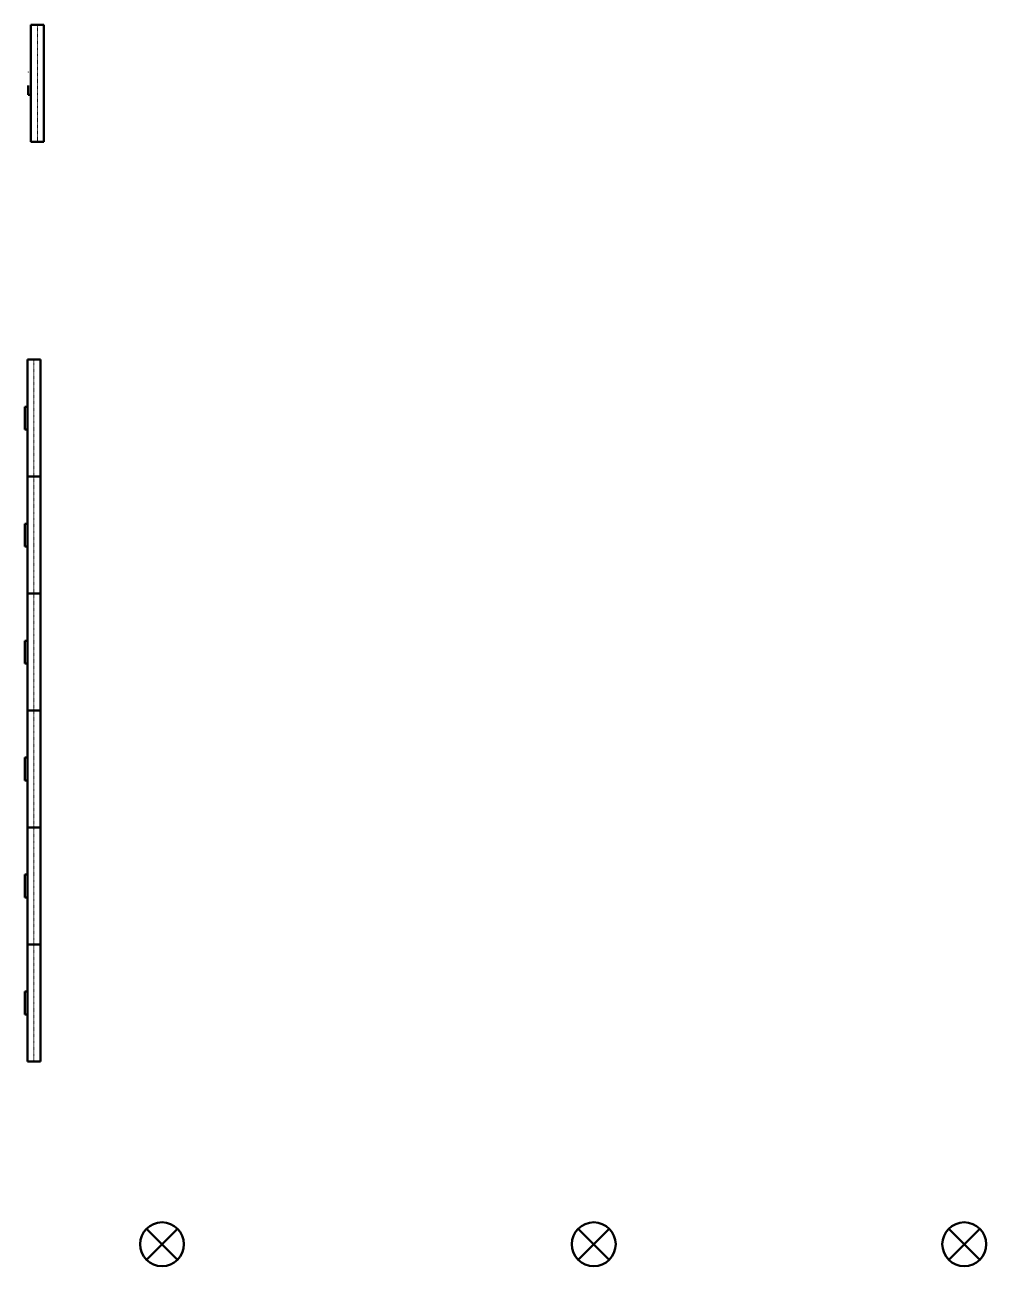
# Model space of a CAD drawing. Header units: inches. Extents: x 12491 to 15210, y -49 to 1476.
# Drawn here: x 14353 to 14747, y 655 to 1164 of the extents above; entities that cross this region are included whole.
import ezdxf

# ---------------------------------------------------------------- set-up
doc = ezdxf.new("R2010")
doc.units = ezdxf.units.IN
doc.header["$MEASUREMENT"] = 0
doc.linetypes.add('Hidden 1_16_', pattern=[0.09375, 0.0625, -0.03125])
doc.linetypes.add('Hidden_Mech', pattern=[0.070312, 0.046875, -0.023437])
doc.layers.add('A-DETL-DEMO', color=6, linetype='Hidden 1_16_', lineweight=30)
doc.layers.add('M-HVAC-CDFF', color=50, linetype='Continuous', lineweight=50)

# ---------------------------------------------------------------- blocks, each defined once
blk = doc.blocks.new('Plenum Slot Supply _TBD_ - 8_ RD INLET - TBDI _48_ Plenum_-3185735-3RD FLOOR RCP - NEW')
at = {"layer": 'M-HVAC-CDFF'}
for p, q in [((24, 2.625), (-24, 2.625)), ((-24, 2.625), (-24, -2.625)), ((24, -2.625), (24, 2.625)), ((-24, -2.625), (24, -2.625)), ((-4.6875, -2.625), (-4.6875, -3.75)), ((-2.0625, -3.75), (-4.6875, -3.75)), ((2.0625, -3.75), (-2.0625, -3.75)), ((4.6875, -3.75), (2.0625, -3.75)), ((4.6875, -3.75), (4.6875, -2.625))]:
    blk.add_line(p, q, dxfattribs=at)
at = {"layer": 'M-HVAC-CDFF', "linetype": 'Hidden_Mech', "lineweight": 9}
blk.add_line((-24, 0), (24, 0), dxfattribs=at)
blk = doc.blocks.new('Round Diffuser _R-OMNI_ - R-OMNI-08-2996591-3RD FLOOR RCP - NEW')
at = {"layer": 'M-HVAC-CDFF'}
for p, q in [((6.36, 6.36), (-6.36, -6.36)), ((-6.36, 6.36), (6.36, -6.36))]:
    blk.add_line(p, q, dxfattribs=at)
for start, end in [(360, 180), (180, 360)]:
    blk.add_arc((0, 0), 9, start, end, dxfattribs=at)
blk = doc.blocks.new('Plenum Slot Supply _TBD_ - 8_ RD INLET - TBDI _48_ Plenum_-2903884-3RD FLOOR RCP - NEW')
at = {"layer": 'A-DETL-DEMO'}
blk.add_line((4.69, -3.75), (4.34, -3.75), dxfattribs=at)
at = {"layer": 'M-HVAC-CDFF'}
for p, q in [((24, 2.63), (-24, 2.63)), ((-24, 2.63), (-24, -2.62)), ((24, -2.62), (24, 2.63)), ((-24, -2.62), (24, -2.62)), ((-4.69, -2.62), (-4.69, -3.75)), ((-2.06, -3.75), (-4.69, -3.75)), ((-0.95, -3.75), (-2.06, -3.75))]:
    blk.add_line(p, q, dxfattribs=at)
at = {"layer": 'M-HVAC-CDFF', "linetype": 'Hidden_Mech', "lineweight": 9}
blk.add_line((-24, 0), (24, 0), dxfattribs=at)

msp = doc.modelspace()

# ---------------------------------------------------------------- block references
at = {"layer": 'M-HVAC-CDFF', "linetype": 'Hidden 1_16_', "lineweight": 30, "extrusion": (0, 0, -1), "rotation": 90.00000000000034}
msp.add_blockref('Plenum Slot Supply _TBD_ - 8_ RD INLET - TBDI _48_ Plenum_-2903884-3RD FLOOR RCP - NEW', (-14357.85, 1140.19), dxfattribs=at)
at = {"layer": 'M-HVAC-CDFF', "extrusion": (0, 0, -1)}
for name, p, rotation in [('Plenum Slot Supply _TBD_ - 8_ RD INLET - TBDI _48_ Plenum_-3185735-3RD FLOOR RCP - NEW', (-14356.46, 1002.8), 89.99999999999997), ('Plenum Slot Supply _TBD_ - 8_ RD INLET - TBDI _48_ Plenum_-3185735-3RD FLOOR RCP - NEW', (-14356.46, 954.8), 89.99999999999997), ('Plenum Slot Supply _TBD_ - 8_ RD INLET - TBDI _48_ Plenum_-3185735-3RD FLOOR RCP - NEW', (-14356.46, 906.8), 89.99999999999997), ('Plenum Slot Supply _TBD_ - 8_ RD INLET - TBDI _48_ Plenum_-3185735-3RD FLOOR RCP - NEW', (-14356.46, 858.8), 89.99999999999997), ('Plenum Slot Supply _TBD_ - 8_ RD INLET - TBDI _48_ Plenum_-3185735-3RD FLOOR RCP - NEW', (-14356.46, 810.8), 89.99999999999997), ('Plenum Slot Supply _TBD_ - 8_ RD INLET - TBDI _48_ Plenum_-3185735-3RD FLOOR RCP - NEW', (-14356.46, 762.8), 89.99999999999997), ('Round Diffuser _R-OMNI_ - R-OMNI-08-2996591-3RD FLOOR RCP - NEW', (-14409.01, 663.83), 270.0000000000008), ('Round Diffuser _R-OMNI_ - R-OMNI-08-2996591-3RD FLOOR RCP - NEW', (-14586.13, 663.83), 270.0000000000008), ('Round Diffuser _R-OMNI_ - R-OMNI-08-2996591-3RD FLOOR RCP - NEW', (-14738.13, 663.83), 270.0000000000008)]:
    msp.add_blockref(name, p, dxfattribs=dict(at, rotation=rotation))

doc.saveas('drawing.dxf')
